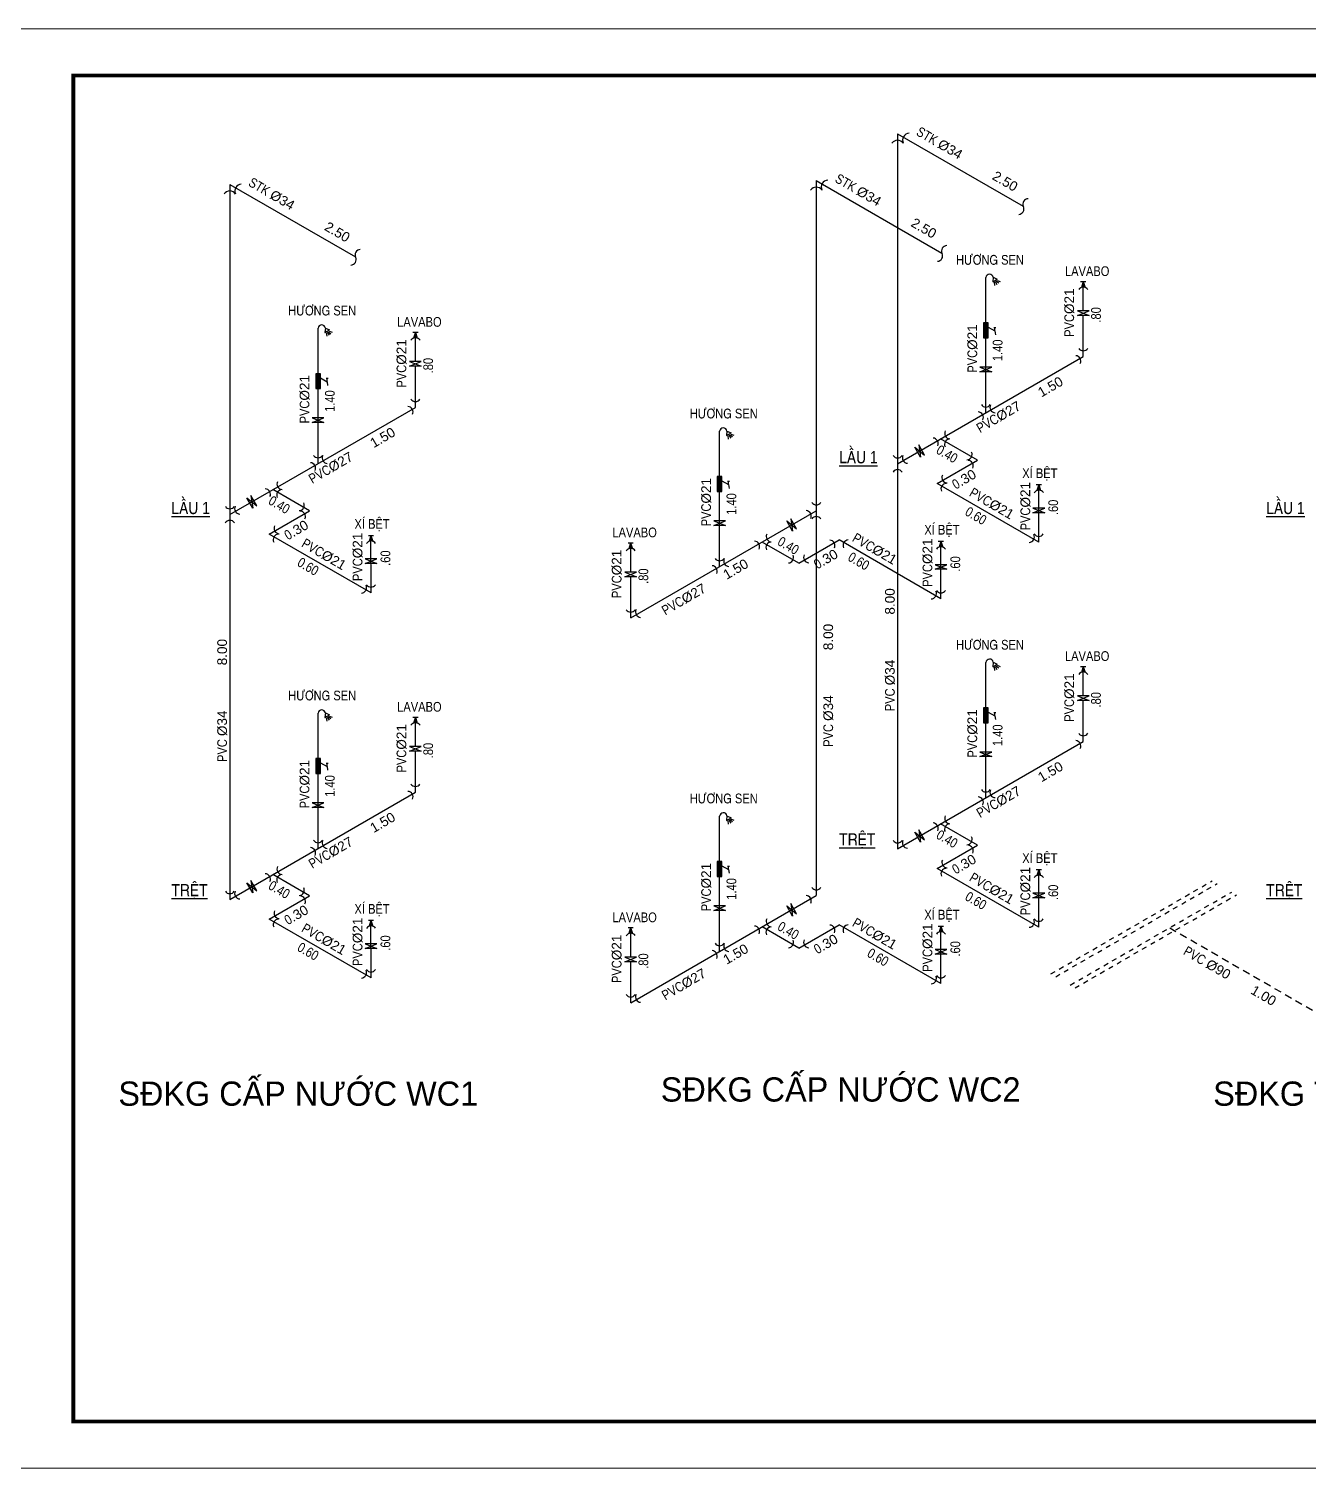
# Model space of a CAD drawing. Header units: millimetres. Extents: x -341 to 79, y 65 to 137.
# Drawn here: x -88.34 to -61.94, y 107.61 to 137.31 of the extents above; entities that cross this region are included whole.
import ezdxf

# ---------------------------------------------------------------- set-up
doc = ezdxf.new("R2010")
doc.units = ezdxf.units.MM
doc.header["$LTSCALE"] = 0.3
doc.header["$MEASUREMENT"] = 0
doc.linetypes.add('DASHEDX2', pattern=[1.5, 1, -0.5])
doc.layers.get('DEFPOINTS').update_dxf_attribs({"linetype": 'CONTINUOUS', "lineweight": 13})
for name, color, linetype in [('CAP NUOC', 6, 'CONTINUOUS'), ('KHUNG', 6, 'CONTINUOUS'), ('LAYER 8', 8, 'CONTINUOUS'), ('LAYER1', 1, 'CONTINUOUS'), ('LAYER5', 5, 'CONTINUOUS'), ('LAYER7', 7, 'CONTINUOUS')]:
    doc.layers.add(name, color=color, linetype=linetype)
doc.styles.add('HELVE-KT', font='VHELVCN.TTF')
doc.styles.add('VNAVO', font='', dxfattribs={"width": 1.1})
doc.styles.get('VNAVO').set_extended_font_data('VNarial')

msp = doc.modelspace()

# ---------------------------------------------------------------- hatches: boundary and pattern name
at = {"layer": 'CAP NUOC'}
for points in [[(-68.6374, 130.9333), (-68.5424, 130.9333), (-68.5424, 131.2405), (-68.6374, 131.2405)], [(-82.4153, 129.8863), (-82.3204, 129.8863), (-82.3204, 130.1935), (-82.4153, 130.1935)], [(-74.13, 127.7622), (-74.035, 127.7622), (-74.035, 128.0694), (-74.13, 128.0694)], [(-68.6374, 122.9913), (-68.5424, 122.9913), (-68.5424, 123.2985), (-68.6374, 123.2985)], [(-82.4153, 121.9443), (-82.3204, 121.9443), (-82.3204, 122.2515), (-82.4153, 122.2515)], [(-74.13, 119.8202), (-74.035, 119.8202), (-74.035, 120.1273), (-74.13, 120.1273)]]:
    msp.add_hatch(color=256, dxfattribs=at).paths.add_polyline_path(points)
at = {"layer": 'KHUNG', "linetype": 'Continuous', "ltscale": 0.08}
for points in [[(-66.581, 132.0964), (-66.581, 132.0964), (-66.6174, 131.9727, -0.2083886), (-66.542, 131.973)], [(-80.3589, 131.0495), (-80.3589, 131.0495), (-80.3954, 130.9258, -0.2083886), (-80.3199, 130.926)], [(-67.4979, 127.9043), (-67.4979, 127.9043), (-67.5343, 127.7806, -0.2083886), (-67.4588, 127.7809)], [(-81.2758, 126.8573), (-81.2758, 126.8573), (-81.3123, 126.7336, -0.2083886), (-81.2368, 126.7339)], [(-75.9183, 126.7056), (-75.9183, 126.7056), (-75.9547, 126.5819, -0.2083886), (-75.8792, 126.5821)], [(-69.5181, 126.738), (-69.5181, 126.738), (-69.5545, 126.6143, -0.2083886), (-69.479, 126.6145)], [(-66.581, 124.1544), (-66.581, 124.1544), (-66.6174, 124.0307, -0.2083886), (-66.542, 124.031)], [(-80.3589, 123.1074), (-80.3589, 123.1074), (-80.3954, 122.9837, -0.2083886), (-80.3199, 122.984)], [(-67.4979, 119.9623), (-67.4979, 119.9623), (-67.5343, 119.8386, -0.2083886), (-67.4588, 119.8389)], [(-81.2758, 118.9153), (-81.2758, 118.9153), (-81.3123, 118.7916, -0.2083886), (-81.2368, 118.7919)], [(-75.9183, 118.7635), (-75.9183, 118.7635), (-75.9547, 118.6398, -0.2083886), (-75.8792, 118.6401)], [(-69.5181, 118.7959), (-69.5181, 118.7959), (-69.5545, 118.6722, -0.2083886), (-69.479, 118.6725)]]:
    msp.add_hatch(color=256, dxfattribs=at).paths.add_polyline_path(points)

# ---------------------------------------------------------------- linework, layer by layer
at = {"layer": 'CAP NUOC', "linetype": 'Continuous', "ltscale": 0.08}
for points in [[(-70.4098, 135.146), (-70.4098, 120.3931)], [(-84.1878, 134.099), (-84.1878, 119.3462)], [(-72.0871, 134.1776), (-72.0871, 119.4248)], [(-70.4098, 128.3352), (-66.5798, 130.5464)], [(-84.1878, 127.2882), (-80.3578, 129.4994)], [(-68.7631, 128.4095), (-69.5222, 128.8477)], [(-69.5954, 127.929), (-68.7631, 128.4095)], [(-82.5411, 127.3625), (-83.3001, 127.8007)], [(-67.497, 126.7175), (-69.5954, 127.929)], [(-83.3733, 126.882), (-82.5411, 127.3625)], [(-75.9171, 125.1555), (-72.0871, 127.3668)], [(-81.275, 125.6705), (-83.3733, 126.882)], [(-72.4479, 126.2821), (-73.2069, 126.7203)], [(-72.4479, 126.2821), (-71.6156, 126.7626)], [(-69.5172, 125.5511), (-71.6156, 126.7626)], [(-70.4098, 120.3931), (-66.5798, 122.6044)], [(-84.1878, 119.3462), (-80.3578, 121.5574)], [(-68.7631, 120.4674), (-69.5222, 120.9056)], [(-69.5954, 119.9869), (-68.7631, 120.4674)], [(-82.5411, 119.4204), (-83.3001, 119.8587)], [(-67.497, 118.7754), (-69.5954, 119.9869)], [(-83.3733, 118.9399), (-82.5411, 119.4204)], [(-75.9171, 117.2135), (-72.0871, 119.4248)], [(-81.275, 117.7284), (-83.3733, 118.9399)], [(-72.4479, 118.3401), (-71.6156, 118.8206)], [(-69.5172, 117.6091), (-71.6156, 118.8206)], [(-72.4479, 118.3401), (-73.2069, 118.7783)]]:
    msp.add_lwpolyline(points, dxfattribs=at)
at = {"layer": 'CAP NUOC'}
for points in [[(-70.4098, 135.146), (-67.8182, 133.6498)], [(-84.1878, 134.099), (-81.5961, 132.6028)], [(-72.0871, 134.1776), (-69.4955, 132.6814)], [(-68.5899, 131.2405), (-68.5899, 132.1792)], [(-68.4381, 132.1818), (-68.448, 132.0896)], [(-68.4381, 132.1818), (-68.3539, 132.1431)], [(-68.448, 132.0896), (-68.3539, 132.1431)], [(-68.421, 132.0813), (-68.4106, 132.0129)], [(-68.4002, 132.0947), (-68.3615, 132.0352)], [(-68.3808, 132.1066), (-68.3243, 132.0664)], [(-68.3589, 132.1191), (-68.2951, 132.095)], [(-82.3679, 130.1935), (-82.3679, 131.1323)], [(-82.2161, 131.1348), (-82.2259, 131.0427)], [(-82.2259, 131.0427), (-82.1319, 131.0962)], [(-82.2161, 131.1348), (-82.1319, 131.0962)], [(-82.199, 131.0343), (-82.1885, 130.9659)], [(-82.1781, 131.0477), (-82.1394, 130.9882)], [(-82.1588, 131.0596), (-82.1022, 131.0194)], [(-82.1368, 131.0721), (-82.073, 131.048)], [(-68.5424, 131.1552), (-68.4043, 131.0754)], [(-68.3832, 131.1412), (-68.4254, 131.1412)], [(-68.4043, 131.0754), (-68.4043, 131.1412)], [(-68.4043, 131.0754), (-68.3916, 130.9987)], [(-68.5899, 130.9235), (-68.5899, 130.9333)], [(-68.5899, 129.3859), (-68.5899, 130.9333)], [(-82.3204, 130.1082), (-82.1822, 130.0284)], [(-82.1611, 130.0942), (-82.2033, 130.0942)], [(-82.1822, 130.0284), (-82.1822, 130.0942)], [(-82.3679, 129.8765), (-82.3679, 129.8863)], [(-82.3679, 128.3389), (-82.3679, 129.8863)], [(-82.1822, 130.0284), (-82.1695, 129.9517)], [(-74.0825, 128.0694), (-74.0825, 129.0081)], [(-73.9307, 129.0106), (-73.9406, 128.9185)], [(-73.9406, 128.9185), (-73.8465, 128.972)], [(-73.9307, 129.0106), (-73.8465, 128.972)], [(-73.9136, 128.9102), (-73.9032, 128.8417)], [(-73.8928, 128.9235), (-73.854, 128.864)], [(-73.8734, 128.9354), (-73.8168, 128.8953)], [(-73.8514, 128.948), (-73.7876, 128.9238)], [(-74.0825, 127.7523), (-74.0825, 127.7622)], [(-74.0825, 126.2148), (-74.0825, 127.7622)], [(-74.035, 127.984), (-73.8969, 127.9043)], [(-73.8758, 127.9701), (-73.918, 127.9701)], [(-73.8969, 127.9043), (-73.8969, 127.9701)], [(-73.8969, 127.9043), (-73.8841, 127.8276)], [(-68.5899, 123.2985), (-68.5899, 124.2372)], [(-68.4381, 124.2397), (-68.448, 124.1476)], [(-68.448, 124.1476), (-68.3539, 124.2011)], [(-68.4381, 124.2397), (-68.3539, 124.2011)], [(-68.4002, 124.1526), (-68.3615, 124.0931)], [(-68.3808, 124.1645), (-68.3243, 124.1244)], [(-68.3589, 124.1771), (-68.2951, 124.1529)], [(-68.421, 124.1392), (-68.4106, 124.0708)], [(-82.3679, 122.2515), (-82.3679, 123.1902)], [(-82.2161, 123.1927), (-82.2259, 123.1006)], [(-82.2259, 123.1006), (-82.1319, 123.1541)], [(-82.2161, 123.1927), (-82.1319, 123.1541)], [(-82.199, 123.0923), (-82.1885, 123.0238)], [(-82.1781, 123.1057), (-82.1394, 123.0462)], [(-82.1588, 123.1176), (-82.1022, 123.0774)], [(-82.1368, 123.1301), (-82.073, 123.1059)], [(-68.5899, 122.9814), (-68.5899, 122.9913)], [(-68.5899, 121.4439), (-68.5899, 122.9913)], [(-68.5424, 123.2131), (-68.4043, 123.1334)], [(-68.3832, 123.1992), (-68.4254, 123.1992)], [(-68.4043, 123.1334), (-68.4043, 123.1992)], [(-68.4043, 123.1334), (-68.3916, 123.0567)], [(-82.3204, 122.1661), (-82.1822, 122.0864)], [(-82.1611, 122.1522), (-82.2033, 122.1522)], [(-82.1822, 122.0864), (-82.1822, 122.1522)], [(-82.1822, 122.0864), (-82.1695, 122.0097)], [(-82.3679, 121.9344), (-82.3679, 121.9443)], [(-82.3679, 120.3969), (-82.3679, 121.9443)], [(-74.0825, 120.1273), (-74.0825, 121.0661)], [(-73.9307, 121.0686), (-73.9406, 120.9765)], [(-73.9406, 120.9765), (-73.8465, 121.03)], [(-73.9307, 121.0686), (-73.8465, 121.03)], [(-73.9136, 120.9681), (-73.9032, 120.8997)], [(-73.8928, 120.9815), (-73.854, 120.922)], [(-73.8734, 120.9934), (-73.8168, 120.9532)], [(-73.8514, 121.006), (-73.7876, 120.9818)], [(-74.035, 120.042), (-73.8969, 119.9622)], [(-73.8758, 120.028), (-73.918, 120.028)], [(-73.8969, 119.9622), (-73.8969, 120.028)], [(-74.0825, 119.8103), (-74.0825, 119.8202)], [(-74.0825, 118.2727), (-74.0825, 119.8202)], [(-73.8969, 119.9622), (-73.8841, 119.8855)]]:
    msp.add_lwpolyline(points, dxfattribs=at)
for points in [[(-68.6374, 130.9333), (-68.5424, 130.9333), (-68.5424, 131.2405), (-68.6374, 131.2405)], [(-82.4153, 129.8863), (-82.3204, 129.8863), (-82.3204, 130.1935), (-82.4153, 130.1935)], [(-74.13, 127.7622), (-74.035, 127.7622), (-74.035, 128.0694), (-74.13, 128.0694)], [(-68.6374, 122.9913), (-68.5424, 122.9913), (-68.5424, 123.2985), (-68.6374, 123.2985)], [(-82.4153, 121.9443), (-82.3204, 121.9443), (-82.3204, 122.2515), (-82.4153, 122.2515)], [(-74.13, 119.8202), (-74.035, 119.8202), (-74.035, 120.1273), (-74.13, 120.1273)]]:
    msp.add_lwpolyline(points, close=True, dxfattribs=at)
at = {"layer": 'CAP NUOC', "linetype": 'Continuous', "ltscale": 0.08}
for centre, start, end in [((-67.9177, 133.5944), 273.25514, 25.27725), ((-81.6957, 132.5474), 273.25514, 25.27725), ((-69.595, 132.626), 273.25514, 25.27725), ((-70.198, 128.4579), 154.26483, 266.28695), ((-68.9862, 128.5283), 273.25514, 25.27725), ((-69.3836, 128.0517), 154.26483, 266.28695), ((-83.976, 127.411), 154.26483, 266.28695), ((-82.7642, 127.4813), 273.25514, 25.27725), ((-83.1615, 127.0047), 154.26483, 266.28695), ((-67.702, 126.8258), 273.25514, 25.27725), ((-72.6709, 126.4009), 273.25514, 25.27725), ((-72.236, 126.4049), 154.26483, 266.28695), ((-81.4799, 125.7788), 273.25514, 25.27725), ((-69.7222, 125.6594), 273.25514, 25.27725), ((-68.9862, 120.5862), 273.25514, 25.27725), ((-70.198, 120.5159), 154.26483, 266.28695), ((-69.3836, 120.1097), 154.26483, 266.28695), ((-83.976, 119.4689), 154.26483, 266.28695), ((-82.7642, 119.5392), 273.25514, 25.27725), ((-83.1615, 119.0627), 154.26483, 266.28695), ((-67.702, 118.8838), 273.25514, 25.27725), ((-72.6709, 118.4589), 273.25514, 25.27725), ((-72.236, 118.4628), 154.26483, 266.28695), ((-81.4799, 117.8368), 273.25514, 25.27725), ((-69.7222, 117.7174), 273.25514, 25.27725)]:
    msp.add_arc(centre, 0.1134, start, end, dxfattribs=at)
at = {"layer": 'CAP NUOC'}
for centre in [(-68.5139, 132.171), (-82.2918, 131.124), (-74.0064, 128.9998), (-68.5139, 124.2289), (-82.2918, 123.1819), (-74.0064, 121.0578)]:
    msp.add_arc(centre, 0.0765, 8.10421, 173.79257, dxfattribs=at)
at = {"layer": 'DEFPOINTS', "linetype": 'Continuous', "ltscale": 0.08}
msp.add_lwpolyline([(-89.2157, 107.6101), (-47.2157, 107.6101), (-47.2157, 137.3101), (-89.2157, 137.3101)], close=True, dxfattribs=at)
at = {"layer": 'KHUNG', "linetype": 'Continuous', "ltscale": 0.08}
for p, q in [((-66.581, 132.0964), (-66.6174, 131.9727)), ((-66.581, 132.0964), (-66.542, 131.973)), ((-66.7007, 131.3943), (-66.459, 131.4896)), ((-66.459, 131.4896), (-66.7007, 131.4896)), ((-66.7007, 131.4896), (-66.459, 131.3943)), ((-66.459, 131.3943), (-66.7007, 131.3943)), ((-80.3589, 131.0495), (-80.3954, 130.9258)), ((-80.3589, 131.0495), (-80.3199, 130.926)), ((-80.4786, 130.3473), (-80.237, 130.4426)), ((-80.237, 130.4426), (-80.4786, 130.4426)), ((-80.4786, 130.4426), (-80.237, 130.3473)), ((-80.237, 130.3473), (-80.4786, 130.3473)), ((-68.7107, 130.2338), (-68.4691, 130.3291)), ((-68.4691, 130.3291), (-68.7107, 130.3291)), ((-68.7107, 130.3291), (-68.4691, 130.2338)), ((-68.4691, 130.2338), (-68.7107, 130.2338)), ((-82.4887, 129.1868), (-82.247, 129.2821)), ((-82.247, 129.2821), (-82.4887, 129.2821)), ((-82.4887, 129.2821), (-82.247, 129.1868)), ((-82.247, 129.1868), (-82.4887, 129.1868)), ((-69.938, 128.4685), (-70.0573, 128.6786)), ((-70.0573, 128.6786), (-69.8551, 128.5155)), ((-69.8551, 128.5155), (-69.9744, 128.7257)), ((-69.9744, 128.7257), (-69.938, 128.4685)), ((-67.4979, 127.9043), (-67.5343, 127.7806)), ((-67.4979, 127.9043), (-67.4588, 127.7809)), ((-83.716, 127.4215), (-83.8352, 127.6317)), ((-83.8352, 127.6317), (-83.6331, 127.4685)), ((-83.6331, 127.4685), (-83.7523, 127.6787)), ((-83.7523, 127.6787), (-83.716, 127.4215)), ((-67.6175, 127.3233), (-67.3759, 127.4187)), ((-67.3759, 127.4187), (-67.6175, 127.4187)), ((-67.6175, 127.4187), (-67.3759, 127.3233)), ((-74.2033, 127.0626), (-73.9617, 127.1579)), ((-73.9617, 127.1579), (-74.2033, 127.1579)), ((-74.2033, 127.1579), (-73.9617, 127.0626)), ((-72.5774, 126.9449), (-72.6966, 127.1551)), ((-72.6966, 127.1551), (-72.4945, 126.9919)), ((-72.4945, 126.9919), (-72.6137, 127.2021)), ((-72.6137, 127.2021), (-72.5774, 126.9449)), ((-67.3759, 127.3233), (-67.6175, 127.3233)), ((-81.2758, 126.8573), (-81.3123, 126.7336)), ((-81.2758, 126.8573), (-81.2368, 126.7339)), ((-73.9617, 127.0626), (-74.2033, 127.0626)), ((-75.9183, 126.7056), (-75.9547, 126.5819)), ((-75.9183, 126.7056), (-75.8792, 126.5821)), ((-69.5181, 126.738), (-69.5545, 126.6143)), ((-69.5181, 126.738), (-69.479, 126.6145)), ((-81.3955, 126.2764), (-81.1539, 126.3717)), ((-81.1539, 126.3717), (-81.3955, 126.3717)), ((-81.3955, 126.3717), (-81.1539, 126.2764)), ((-81.1539, 126.2764), (-81.3955, 126.2764)), ((-69.6377, 126.157), (-69.3961, 126.2523)), ((-69.3961, 126.2523), (-69.6377, 126.2523)), ((-69.6377, 126.2523), (-69.3961, 126.157)), ((-76.0379, 126.0034), (-75.7963, 126.0987)), ((-75.7963, 126.0987), (-76.0379, 126.0987)), ((-76.0379, 126.0987), (-75.7963, 126.0034)), ((-75.7963, 126.0034), (-76.0379, 126.0034)), ((-69.3961, 126.157), (-69.6377, 126.157)), ((-66.581, 124.1544), (-66.6174, 124.0307)), ((-66.581, 124.1544), (-66.542, 124.031)), ((-66.7007, 123.4522), (-66.459, 123.5476)), ((-66.459, 123.5476), (-66.7007, 123.5476)), ((-66.7007, 123.5476), (-66.459, 123.4522)), ((-66.459, 123.4522), (-66.7007, 123.4522)), ((-80.3589, 123.1074), (-80.3954, 122.9837)), ((-80.3589, 123.1074), (-80.3199, 122.984)), ((-80.4786, 122.4053), (-80.237, 122.5006)), ((-80.237, 122.5006), (-80.4786, 122.5006)), ((-80.4786, 122.5006), (-80.237, 122.4053)), ((-80.237, 122.4053), (-80.4786, 122.4053)), ((-68.7107, 122.2917), (-68.4691, 122.387)), ((-68.4691, 122.387), (-68.7107, 122.387)), ((-68.7107, 122.387), (-68.4691, 122.2917)), ((-68.4691, 122.2917), (-68.7107, 122.2917)), ((-82.4887, 121.2447), (-82.247, 121.3401)), ((-82.247, 121.3401), (-82.4887, 121.3401)), ((-82.4887, 121.3401), (-82.247, 121.2447)), ((-82.247, 121.2447), (-82.4887, 121.2447)), ((-69.938, 120.5265), (-70.0573, 120.7366)), ((-70.0573, 120.7366), (-69.8551, 120.5735)), ((-69.8551, 120.5735), (-69.9744, 120.7836)), ((-69.9744, 120.7836), (-69.938, 120.5265)), ((-83.6331, 119.5265), (-83.7523, 119.7367)), ((-83.7523, 119.7367), (-83.716, 119.4795)), ((-67.4979, 119.9623), (-67.5343, 119.8386)), ((-67.4979, 119.9623), (-67.4588, 119.8389)), ((-83.716, 119.4795), (-83.8352, 119.6896)), ((-83.8352, 119.6896), (-83.6331, 119.5265)), ((-67.6175, 119.3813), (-67.3759, 119.4766)), ((-67.3759, 119.4766), (-67.6175, 119.4766)), ((-67.6175, 119.4766), (-67.3759, 119.3813)), ((-74.2033, 119.1206), (-73.9617, 119.2159)), ((-73.9617, 119.2159), (-74.2033, 119.2159)), ((-74.2033, 119.2159), (-73.9617, 119.1206)), ((-73.9617, 119.1206), (-74.2033, 119.1206)), ((-72.5774, 119.0029), (-72.6966, 119.213)), ((-72.6966, 119.213), (-72.4945, 119.0499)), ((-72.4945, 119.0499), (-72.6137, 119.2601)), ((-72.6137, 119.2601), (-72.5774, 119.0029)), ((-67.3759, 119.3813), (-67.6175, 119.3813)), ((-81.2758, 118.9153), (-81.3123, 118.7916)), ((-81.2758, 118.9153), (-81.2368, 118.7919)), ((-75.9183, 118.7635), (-75.9547, 118.6398)), ((-75.9183, 118.7635), (-75.8792, 118.6401)), ((-69.5181, 118.7959), (-69.5545, 118.6722)), ((-69.5181, 118.7959), (-69.479, 118.6725)), ((-81.3955, 118.3343), (-81.1539, 118.4296)), ((-81.1539, 118.4296), (-81.3955, 118.4296)), ((-81.3955, 118.4296), (-81.1539, 118.3343)), ((-81.1539, 118.3343), (-81.3955, 118.3343)), ((-69.6377, 118.2149), (-69.3961, 118.3103)), ((-69.3961, 118.3103), (-69.6377, 118.3103)), ((-69.6377, 118.3103), (-69.3961, 118.2149)), ((-69.3961, 118.2149), (-69.6377, 118.2149)), ((-76.0379, 118.0614), (-75.7963, 118.1567)), ((-75.7963, 118.1567), (-76.0379, 118.1567)), ((-76.0379, 118.1567), (-75.7963, 118.0614)), ((-75.7963, 118.0614), (-76.0379, 118.0614))]:
    msp.add_line(p, q, dxfattribs=at)
for points in [[(-66.6336, 132.0964), (-66.5261, 132.0964)], [(-66.5798, 131.4896), (-66.5798, 132.0964)], [(-66.5798, 130.5464), (-66.5798, 131.3943)], [(-80.4115, 131.0494), (-80.304, 131.0494)], [(-80.3578, 130.4426), (-80.3578, 131.0494)], [(-80.3578, 129.4994), (-80.3578, 130.3473)], [(-67.5505, 127.9043), (-67.443, 127.9043)], [(-67.497, 126.7175), (-67.4979, 127.9043)], [(-81.3284, 126.8573), (-81.2209, 126.8573)], [(-81.275, 125.6705), (-81.2758, 126.8573)], [(-75.9709, 126.7055), (-75.8634, 126.7055)], [(-75.9171, 126.0987), (-75.9171, 126.7055)], [(-69.5707, 126.7379), (-69.4632, 126.7379)], [(-69.5172, 125.5511), (-69.5181, 126.7379)], [(-75.9171, 125.1555), (-75.9171, 126.0034)], [(-66.6336, 124.1544), (-66.5261, 124.1544)], [(-66.5798, 123.5476), (-66.5798, 124.1544)], [(-66.5798, 122.6044), (-66.5798, 123.4522)], [(-80.4115, 123.1074), (-80.304, 123.1074)], [(-80.3578, 122.5006), (-80.3578, 123.1074)], [(-80.3578, 121.5574), (-80.3578, 122.4053)], [(-67.5505, 119.9623), (-67.443, 119.9623)], [(-67.497, 118.7754), (-67.4979, 119.9623)], [(-81.3284, 118.9153), (-81.2209, 118.9153)], [(-81.275, 117.7284), (-81.2758, 118.9153)], [(-75.9709, 118.7635), (-75.8634, 118.7635)], [(-75.9171, 118.1567), (-75.9171, 118.7635)], [(-69.5707, 118.7959), (-69.4632, 118.7959)], [(-69.5172, 117.6091), (-69.5181, 118.7959)], [(-75.9171, 117.2135), (-75.9171, 118.0614)]]:
    msp.add_lwpolyline(points, dxfattribs=at)
for centre, radius, start, end in [((-70.1662, 135.0117), 0.1417, 93.25514, 205.27725), ((-70.4106, 134.8689), 0.1417, 33.70098, 145.72309), ((-84.1885, 133.8219), 0.1417, 33.70098, 145.72309), ((-83.9441, 133.9647), 0.1417, 93.25514, 205.27725), ((-72.0878, 133.9005), 0.1417, 33.70098, 145.72309), ((-71.8435, 134.0433), 0.1417, 93.25514, 205.27725), ((-67.7127, 133.6912), 0.1134, 93.25514, 205.27725), ((-69.39, 132.7228), 0.1134, 93.25514, 205.27725), ((-81.4906, 132.6442), 0.1134, 93.25514, 205.27725), ((-66.5793, 131.8674), 0.1134, 34.27691, 146.29902), ((-80.3572, 130.8204), 0.1134, 34.27691, 146.29902), ((-66.5798, 130.7758), 0.1104, 213.21396, 326.78604), ((-66.7427, 130.4518), 0.1134, 334.26483, 86.28695), ((-80.5206, 129.4048), 0.1134, 334.26483, 86.28695), ((-80.3578, 129.7288), 0.1104, 213.21396, 326.78604), ((-68.5899, 129.6153), 0.1104, 213.21396, 326.78604), ((-68.3923, 129.501), 0.1134, 154.26483, 266.28695), ((-68.7528, 129.2902), 0.1134, 334.72275, 86.74486), ((-69.3246, 128.9627), 0.1134, 154.26483, 266.28695), ((-69.685, 128.752), 0.1134, 334.72275, 86.74486), ((-69.3294, 128.7347), 0.1134, 93.25514, 205.27725), ((-82.5307, 128.2432), 0.1134, 334.72275, 86.74486), ((-82.3679, 128.5683), 0.1104, 213.21396, 326.78604), ((-82.1702, 128.454), 0.1134, 154.26483, 266.28695), ((-70.4098, 128.5645), 0.1104, 213.21396, 326.78604), ((-68.9627, 128.2926), 0.1134, 334.72275, 86.74486), ((-70.4098, 128.101), 0.1134, 34.26483, 146.28695), ((-83.4629, 127.705), 0.1134, 334.72275, 86.74486), ((-83.1073, 127.6877), 0.1134, 93.25514, 205.27725), ((-83.1025, 127.9158), 0.1134, 154.26483, 266.28695), ((-69.4026, 127.816), 0.1134, 93.25514, 205.27725), ((-67.4962, 127.6752), 0.1134, 34.27691, 146.29902), ((-84.1878, 127.5175), 0.1104, 213.21396, 326.78604), ((-72.0871, 127.5961), 0.1104, 213.21396, 326.78604), ((-84.1878, 127.054), 0.1134, 34.26483, 146.28695), ((-82.7407, 127.2456), 0.1134, 334.72275, 86.74486), ((-72.3047, 127.2563), 0.1134, 334.72275, 86.74486), ((-72.0871, 127.1326), 0.1134, 34.26483, 146.28695), ((-83.1805, 126.769), 0.1134, 93.25514, 205.27725), ((-73.0093, 126.8354), 0.1134, 154.26483, 266.28695), ((-67.497, 126.9468), 0.1104, 213.21396, 326.78604), ((-81.2741, 126.6283), 0.1134, 34.27691, 146.29902), ((-75.9166, 126.4765), 0.1134, 34.27691, 146.29902), ((-73.3697, 126.6246), 0.1134, 334.72275, 86.74486), ((-73.0141, 126.6073), 0.1134, 93.25514, 205.27725), ((-71.8152, 126.6457), 0.1134, 334.72275, 86.74486), ((-71.4228, 126.6496), 0.1134, 93.25514, 205.27725), ((-69.5164, 126.5089), 0.1134, 34.27691, 146.29902), ((-74.2453, 126.1191), 0.1134, 334.72275, 86.74486), ((-74.0825, 126.4441), 0.1104, 213.21396, 326.78604), ((-73.8849, 126.3298), 0.1134, 154.26483, 266.28695), ((-81.275, 125.8998), 0.1104, 213.21396, 326.78604), ((-69.5172, 125.7804), 0.1104, 213.21396, 326.78604), ((-75.9171, 125.3849), 0.1104, 213.21396, 326.78604), ((-75.7053, 125.2783), 0.1134, 154.26483, 266.28695), ((-66.5793, 123.9253), 0.1134, 34.27691, 146.29902), ((-80.3572, 122.8783), 0.1134, 34.27691, 146.29902), ((-66.5798, 122.8337), 0.1104, 213.21396, 326.78604), ((-66.7427, 122.5097), 0.1134, 334.26483, 86.28695), ((-80.5206, 121.4628), 0.1134, 334.26483, 86.28695), ((-80.3578, 121.7868), 0.1104, 213.21396, 326.78604), ((-68.5899, 121.6732), 0.1104, 213.21396, 326.78604), ((-68.3923, 121.5589), 0.1134, 154.26483, 266.28695), ((-68.7528, 121.3482), 0.1134, 334.72275, 86.74486), ((-69.685, 120.8099), 0.1134, 334.72275, 86.74486), ((-69.3294, 120.7927), 0.1134, 93.25514, 205.27725), ((-69.3246, 121.0207), 0.1134, 154.26483, 266.28695), ((-82.5307, 120.3012), 0.1134, 334.72275, 86.74486), ((-82.3679, 120.6262), 0.1104, 213.21396, 326.78604), ((-82.1702, 120.512), 0.1134, 154.26483, 266.28695), ((-70.4098, 120.6225), 0.1104, 213.21396, 326.78604), ((-68.9627, 120.3505), 0.1134, 334.72275, 86.74486), ((-83.1025, 119.9737), 0.1134, 154.26483, 266.28695), ((-83.4629, 119.763), 0.1134, 334.72275, 86.74486), ((-83.1073, 119.7457), 0.1134, 93.25514, 205.27725), ((-69.4026, 119.8739), 0.1134, 93.25514, 205.27725), ((-67.4962, 119.7332), 0.1134, 34.27691, 146.29902), ((-84.1878, 119.5755), 0.1104, 213.21396, 326.78604), ((-82.7407, 119.3035), 0.1134, 334.72275, 86.74486), ((-72.3047, 119.3142), 0.1134, 334.72275, 86.74486), ((-72.0871, 119.6541), 0.1104, 213.21396, 326.78604), ((-83.1805, 118.8269), 0.1134, 93.25514, 205.27725), ((-73.0093, 118.8933), 0.1134, 154.26483, 266.28695), ((-71.8152, 118.7037), 0.1134, 334.72275, 86.74486), ((-71.4228, 118.7076), 0.1134, 93.25514, 205.27725), ((-67.497, 119.0048), 0.1104, 213.21396, 326.78604), ((-81.2741, 118.6862), 0.1134, 34.27691, 146.29902), ((-75.9166, 118.5344), 0.1134, 34.27691, 146.29902), ((-73.3697, 118.6826), 0.1134, 334.72275, 86.74486), ((-73.0141, 118.6653), 0.1134, 93.25514, 205.27725), ((-69.5164, 118.5668), 0.1134, 34.27691, 146.29902), ((-74.2453, 118.177), 0.1134, 334.72275, 86.74486), ((-74.0825, 118.5021), 0.1104, 213.21396, 326.78604), ((-73.8849, 118.3878), 0.1134, 154.26483, 266.28695), ((-81.275, 117.9578), 0.1104, 213.21396, 326.78604), ((-69.5172, 117.8384), 0.1104, 213.21396, 326.78604), ((-75.9171, 117.4428), 0.1104, 213.21396, 326.78604), ((-75.7053, 117.3363), 0.1134, 154.26483, 266.28695)]:
    msp.add_arc(centre, radius, start, end, dxfattribs=at)
at = {"layer": 'LAYER 8', "linetype": 'DASHEDX2', "ltscale": 0.2}
for points in [[(-67.2478, 117.8097), (-63.9176, 119.7298)], [(-67.1478, 117.7519), (-63.8176, 119.6721)], [(-66.8477, 117.5787), (-63.5175, 119.4988)], [(-66.7476, 117.5209), (-63.4174, 119.441)]]:
    msp.add_lwpolyline(points, dxfattribs=at)
at = {"layer": 'LAYER5', "linetype": 'DASHEDX2', "ltscale": 0.5}
msp.add_lwpolyline([(-64.7964, 118.7614), (-61.5986, 116.9152)], dxfattribs=at)
at = {"layer": 'LAYER7', "linetype": 'Continuous', "const_width": 0.08}
msp.add_lwpolyline([(-48.2157, 136.3475), (-87.4157, 136.3475), (-87.4157, 108.5726), (-48.2157, 108.5726)], close=True, dxfattribs=at)

# ---------------------------------------------------------------- texts
at = {"layer": 'LAYER1', "linetype": 'Continuous', "ltscale": 0.05, "char_height": 0.2, "style": 'HELVE-KT'}
for s, insert, attachment_point, rotation in [('STK {\\fArial|b0|i0|c0|p34;%%C34          2.50 }', (-69.9429, 135.3009), 1, 329.8031), ('STK {\\fArial|b0|i0|c0|p34;%%C34          2.50 }', (-71.6202, 134.3325), 1, 329.8031), ('STK {\\fArial|b0|i0|c0|p34;%%C34          2.50 }', (-83.7209, 134.2539), 1, 329.8031), (' PVC{\\fArial|b0|i0|c0|p34;%%C21}', (-66.9695, 130.8898), 1, 90), ('.80', (-66.4176, 131.2476), 1, 90), (' PVC{\\fArial|b0|i0|c0|p34;%%C21}', (-68.969, 130.1506), 1, 90), (' PVC{\\fArial|b0|i0|c0|p34;%%C21}', (-80.7474, 129.8428), 1, 90), ('1.40', (-68.4462, 130.4526), 1, 90), ('.80', (-80.1955, 130.2006), 1, 90), (' PVC{\\fArial|b0|i0|c0|p34;%%C21}', (-82.7469, 129.1037), 1, 90), (' PVC{\\fArial|b0|i0|c0|p34;%%C27      1.50 }', (-67.0733, 130.1473), 3, 30.1969), ('1.40', (-82.2242, 129.4056), 1, 90), (' PVC{\\fArial|b0|i0|c0|p34;%%C27      1.50 }', (-80.8512, 129.1003), 3, 30.1969), ('0.40', (-69.5315, 128.7353), 1, 329.8031), (' PVC{\\fArial|b0|i0|c0|p34;%%C21}', (-74.4615, 126.9795), 1, 90), ('0{\\fArial|b0|i0|c0|p34;.30 }', (-68.8664, 128.2329), 3, 30.1969), ('1.40', (-73.9388, 127.2814), 1, 90), ('PVC{\\fArial|b0|i0|c0|p34;%%C21}', (-68.8478, 127.8544), 1, 329.8031), (' PVC{\\fArial|b0|i0|c0|p34;%%C21}', (-67.8747, 126.8974), 1, 90), ('0.40', (-83.3095, 127.6883), 1, 329.8031), ('0.60', (-68.9361, 127.4612), 1, 329.8031), ('.60', (-67.2996, 127.2755), 1, 90), ('0{\\fArial|b0|i0|c0|p34;.30 }', (-82.6444, 127.1859), 3, 30.1969), (' PVC{\\fArial|b0|i0|c0|p34;%%C21}', (-81.6526, 125.8505), 1, 90), ('0.40', (-72.8058, 126.8449), 1, 329.8031), ('PVC{\\fArial|b0|i0|c0|p34;%%C21}', (-71.2627, 126.9194), 1, 329.8031), ('PVC{\\fArial|b0|i0|c0|p34;%%C21}', (-82.6257, 126.8074), 1, 329.8031), ('.60', (-81.0775, 126.2285), 1, 90), (' PVC{\\fArial|b0|i0|c0|p34;%%C21}', (-76.3068, 125.4989), 1, 90), ('0{\\fArial|b0|i0|c0|p34;.30 }', (-71.7189, 126.586), 3, 30.1969), (' PVC{\\fArial|b0|i0|c0|p34;%%C21}', (-69.8949, 125.7311), 1, 90), ('0.60', (-82.7141, 126.4142), 1, 329.8031), (' PVC{\\fArial|b0|i0|c0|p34;%%C27      1.50 }', (-73.5674, 126.3852), 3, 30.1969), ('0.60', (-71.3534, 126.5241), 1, 329.8031), ('.60', (-69.3198, 126.1091), 1, 90), ('.80', (-75.7549, 125.8567), 1, 90), (' PVC {\\fArial|b0|i0|c0|p34;%%C34            8.00}', (-70.4617, 123.1654), 7, 90), (' PVC {\\fArial|b0|i0|c0|p34;%%C34            8.00}', (-71.7341, 122.4308), 7, 90), (' PVC {\\fArial|b0|i0|c0|p34;%%C34            8.00}', (-84.2396, 122.1185), 7, 90), (' PVC{\\fArial|b0|i0|c0|p34;%%C21}', (-66.9695, 122.9477), 1, 90), ('.80', (-66.4176, 123.3056), 1, 90), (' PVC{\\fArial|b0|i0|c0|p34;%%C21}', (-68.969, 122.2086), 1, 90), (' PVC{\\fArial|b0|i0|c0|p34;%%C21}', (-80.7474, 121.9007), 1, 90), ('1.40', (-68.4462, 122.5105), 1, 90), ('.80', (-80.1955, 122.2586), 1, 90), (' PVC{\\fArial|b0|i0|c0|p34;%%C21}', (-82.7469, 121.1616), 1, 90), (' PVC{\\fArial|b0|i0|c0|p34;%%C27      1.50 }', (-67.0733, 122.2052), 3, 30.1969), ('1.40', (-82.2242, 121.4635), 1, 90), (' PVC{\\fArial|b0|i0|c0|p34;%%C27      1.50 }', (-80.8512, 121.1583), 3, 30.1969), ('0.40', (-69.5315, 120.7932), 1, 329.8031), (' PVC{\\fArial|b0|i0|c0|p34;%%C21}', (-74.4615, 119.0375), 1, 90), ('0{\\fArial|b0|i0|c0|p34;.30 }', (-68.8664, 120.2908), 3, 30.1969), (' PVC{\\fArial|b0|i0|c0|p34;%%C21}', (-67.8747, 118.9554), 1, 90), ('0.40', (-83.3095, 119.7462), 1, 329.8031), ('1.40', (-73.9388, 119.3394), 1, 90), ('PVC{\\fArial|b0|i0|c0|p34;%%C21}', (-68.8478, 119.9124), 1, 329.8031), ('0.60', (-68.9361, 119.5192), 1, 329.8031), ('.60', (-67.2996, 119.3334), 1, 90), ('0{\\fArial|b0|i0|c0|p34;.30 }', (-82.6444, 119.2438), 3, 30.1969), ('PVC{\\fArial|b0|i0|c0|p34;%%C21}', (-82.6257, 118.8654), 1, 329.8031), (' PVC{\\fArial|b0|i0|c0|p34;%%C21}', (-81.6526, 117.9084), 1, 90), ('0.40', (-72.8058, 118.9028), 1, 329.8031), ('PVC{\\fArial|b0|i0|c0|p34;%%C21}', (-71.2627, 118.9774), 1, 329.8031), (' PVC{\\fArial|b0|i0|c0|p34;%%C21}', (-69.8949, 117.789), 1, 90), ('.60', (-81.0775, 118.2864), 1, 90), (' PVC{\\fArial|b0|i0|c0|p34;%%C21}', (-76.3068, 117.5568), 1, 90), ('0{\\fArial|b0|i0|c0|p34;.30 }', (-71.7189, 118.644), 3, 30.1969), ('0.60', (-82.7141, 118.4722), 1, 329.8031), ('.80', (-75.7549, 117.9147), 1, 90), (' PVC{\\fArial|b0|i0|c0|p34;%%C27      1.50 }', (-73.5674, 118.4431), 3, 30.1969), ('0.60', (-70.9563, 118.3528), 1, 329.8031), ('.60', (-69.3198, 118.1671), 1, 90), ('PVC {\\fArial|b0|i0|c0|p34;%%C90       1.00 }', (-64.4315, 118.3945), 1, 329.8031)]:
    msp.add_mtext(s, dxfattribs=dict(at, insert=insert, attachment_point=attachment_point, rotation=rotation))
at = {"layer": 'LAYER1', "linetype": 'Continuous', "ltscale": 0.05, "char_height": 0.2, "attachment_point": 3, "style": 'HELVE-KT'}
for insert in [(-67.804, 132.6427), (-81.5819, 131.5957), (-73.2965, 129.4716), (-67.804, 124.7007), (-81.5819, 123.6537), (-73.2965, 121.5295)]:
    msp.add_mtext('HÖÔNG SEN', dxfattribs=dict(at, insert=insert))
at = {"layer": 'LAYER1', "linetype": 'Continuous', "ltscale": 0.05}
for s, insert, char_height, width, attachment_point, style in [('LAVABO', (-66.9571, 132.2064), 0.2, 4.564505, 7, 'HELVE-KT'), ('LAVABO', (-80.735, 131.1595), 0.2, 4.564505, 7, 'HELVE-KT'), ('{\\LLAÀU 1}', (-71.616, 128.3391), 0.25, 5.705631, 7, 'HELVE-KT'), ('XÍ BEÄT', (-67.8386, 127.9895), 0.2, 4.564505, 7, 'HELVE-KT'), ('{\\LLAÀU 1}', (-85.3939, 127.2921), 0.25, 5.705631, 7, 'HELVE-KT'), ('{\\LLAÀU 1}', (-62.8048, 127.2921), 0.25, 5.705631, 7, 'HELVE-KT'), ('XÍ BEÄT', (-81.6165, 126.9425), 0.2, 4.564505, 7, 'HELVE-KT'), ('XÍ BEÄT', (-69.8588, 126.8231), 0.2, 4.564505, 7, 'HELVE-KT'), ('LAVABO', (-76.2944, 126.8156), 0.2, 4.564505, 7, 'HELVE-KT'), ('LAVABO', (-66.9571, 124.2644), 0.2, 4.564505, 7, 'HELVE-KT'), ('LAVABO', (-80.735, 123.2174), 0.2, 4.564505, 7, 'HELVE-KT'), ('{\\LTREÄT}', (-71.616, 120.397), 0.25, 5.705631, 7, 'HELVE-KT'), ('XÍ BEÄT', (-67.8386, 120.0474), 0.2, 4.564505, 7, 'HELVE-KT'), ('{\\LTREÄT}', (-85.3939, 119.35), 0.25, 5.705631, 7, 'HELVE-KT'), ('{\\LTREÄT}', (-62.8048, 119.35), 0.25, 5.705631, 7, 'HELVE-KT'), ('XÍ BEÄT', (-81.6165, 119.0004), 0.2, 4.564505, 7, 'HELVE-KT'), ('XÍ BEÄT', (-69.8588, 118.8811), 0.2, 4.564505, 7, 'HELVE-KT'), ('LAVABO', (-76.2944, 118.8735), 0.2, 4.564505, 7, 'HELVE-KT'), ('{\\fVNI-Avo|b0|i0|c0|p2;    SÑKG CAÁP NÖÔÙC WC1}', (-87.2308, 115.5889), 0.5, 14.48438, 1, 'VNAVO'), ('{\\fVNI-Avo|b0|i0|c0|p2;    SÑKG CAÁP NÖÔÙC WC2}', (-76.0393, 115.675), 0.5, 14.48438, 1, 'VNAVO'), ('{\\fVNI-Avo|b0|i0|c0|p2;    SÑKG THOAÙT NÖÔÙC WC1}', (-64.6416, 115.5889), 0.5, 14.48438, 1, 'VNAVO')]:
    msp.add_mtext(s, dxfattribs=dict(at, insert=insert, char_height=char_height, width=width, attachment_point=attachment_point, style=style))

doc.saveas('drawing.dxf')
